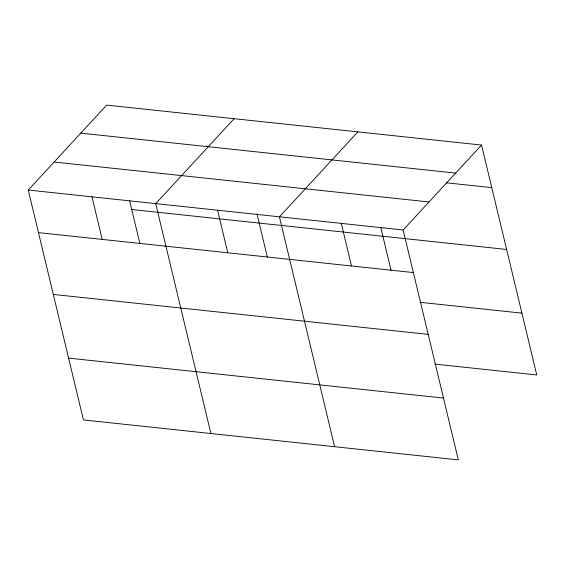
<?xml version="1.0" encoding="UTF-8"?>
<svg xmlns="http://www.w3.org/2000/svg" width="565" height="565" viewBox="0 0 565 565"><rect width="100%" height="100%" fill="white"/><g stroke="black" fill="none" stroke-linecap="round" stroke-linejoin="round"><path stroke-width="0.85" d="M481.557 145.064L403.142 229.99L458.335 459.889L83.443 419.936L28.25 190.038L106.665 105.111L481.557 145.064L536.75 374.962L434.817 364.093M234.129 118.699L155.714 203.626L210.907 433.517M357.843 131.878L279.428 216.812L334.621 446.703M80.788 133.135L455.68 173.095M446.477 182.813L491.776 187.644M54.127 162.014L429.019 201.966M28.25 190.038L403.142 229.99M131.73 209.502L506.621 249.455M38.469 232.618L413.361 272.57M419.979 302.282L521.912 313.144M53.315 294.429L428.206 334.381M68.605 358.118L443.497 398.071M380.874 227.801L391.058 270.24M341.281 223.401L351.508 265.974M256.955 213.775L267.344 257.054M217.567 210.215L227.794 252.795M129.491 200.187L139.88 243.473M91.982 196.832L102.201 239.405"/></g></svg>
